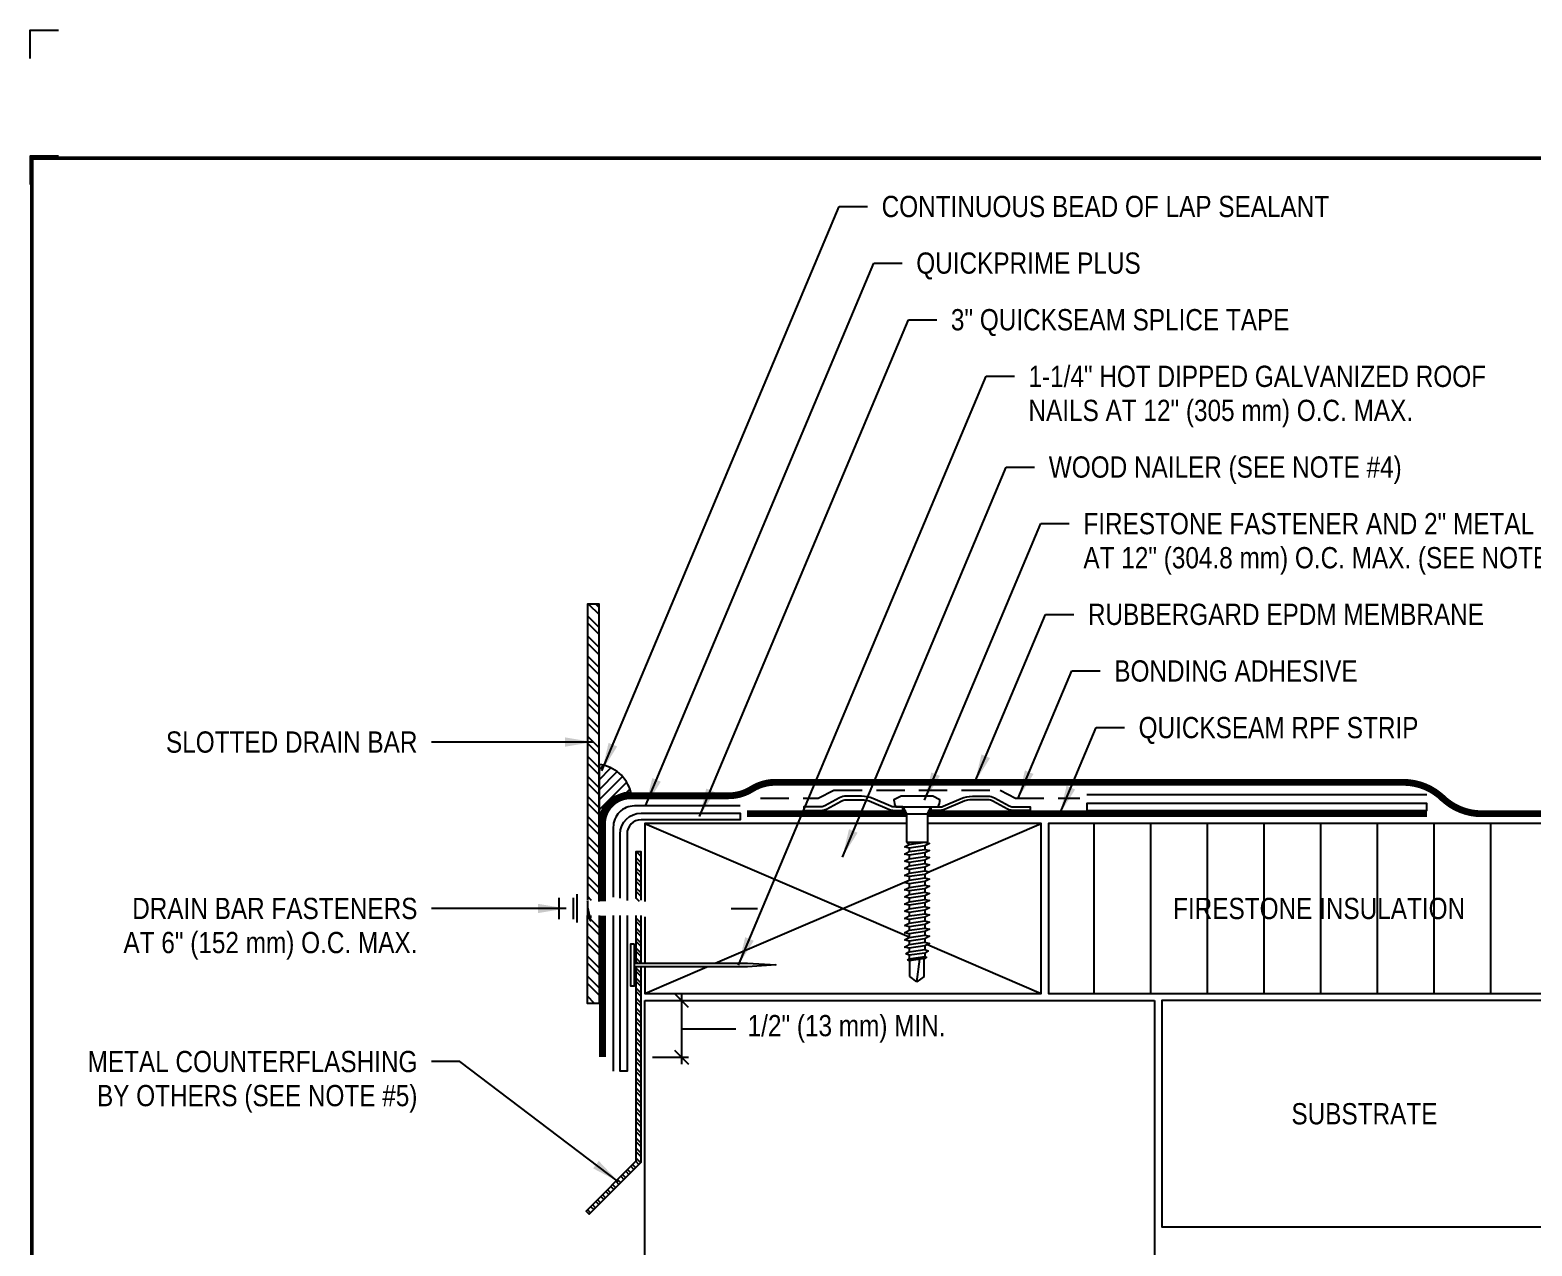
# Model space of a CAD drawing. Header units: inches. Extents: x 121.4 to 141.5, y -31.6 to -14.8.
# Drawn here: x 121.45 to 134.7, y -25.57 to -14.83 of the extents above; entities that cross this region are included whole.
import ezdxf
from ezdxf.enums import TextEntityAlignment as Align

# ---------------------------------------------------------------- set-up
doc = ezdxf.new("R2010")
doc.units = ezdxf.units.IN
doc.header["$MEASUREMENT"] = 0
doc.linetypes.add('HIDDEN', pattern=[0.375, 0.25, -0.125])
doc.layers.get('0').update_dxf_attribs({"linetype": 'CONTINUOUS'})
doc.layers.get('DEFPOINTS').update_dxf_attribs({"linetype": 'CONTINUOUS'})
for name, color, linetype in [('FSBP-ACCESSORY-FIRESTONE', 7, 'CONTINUOUS'), ('FSBP-ACCESSORY-OTHER', 7, 'CONTINUOUS'), ('FSBP-ADHESIVE', 1, 'HIDDEN'), ('FSBP-ANNO-NOTE', 7, 'CONTINUOUS'), ('FSBP-INSULATION', 7, 'CONTINUOUS'), ('FSBP-MEMBRANE', 7, 'CONTINUOUS'), ('FSBP-SEALANTS', 1, 'CONTINUOUS'), ('FSBP-SUBSTRATE-GENERIC', 9, 'CONTINUOUS'), ('FSBP-TTLB-BORDER', 7, 'CONTINUOUS'), ('FSBP-TTLB-TEXT', 7, 'CONTINUOUS'), ('FSBP-WALL-CURB', 9, 'CONTINUOUS'), ('FSBP-WOOD', 7, 'CONTINUOUS')]:
    doc.layers.add(name, color=color, linetype=linetype)
doc.styles.add('FSBP_ARIAL', font='arial.ttf')
doc.styles.add('FSBP_ARIAL_BOLD', font='')
doc.styles.add('FSBP_ARIAL_NAR', font='ARIALN.TTF')
doc.styles.get('FSBP_ARIAL_BOLD').set_extended_font_data('Arial Black')
doc.linetypes.add('ZIGZAG', pattern='A,0.0001,-0.2,[131,ltypeshp.shx,S=0.2,R=0,X=-0.2,Y=0],-0.4,[131,ltypeshp.shx,S=0.2,R=180,X=0.2,Y=0],-0.2', length=0.8001)
doc.dimstyles.new('FSBP-DIM', dxfattribs={"dimtxt": 0.1875, "dimasz": 0.125, "dimexe": 0.0625, "dimexo": 0.125, "dimgap": 0.125, "dimtad": 0, "dimdec": 0, "dimzin": 1, "dimdsep": 46, "dimlunit": 4, "dimtxsty": 'FSBP_ARIAL_NAR', "dimblk": 'OBLIQUE', "dimcen": 0.09375, "dimdle": 0.0625, "dimclrd": 256, "dimclre": 256, "dimclrt": 256, "dimadec": 0, "dimazin": 0, "dimtfac": 1, "dimtdec": 0, "dimtmove": 1, "dimatfit": 3, "dimfxl": 1, "dimtolj": 1, "dimtzin": 0, "dimlwd": -1, "dimlwe": -1, "dimarcsym": 0})
doc.dimstyles.new('FSBP-LEADER', dxfattribs={"dimtxt": 0.1875, "dimasz": 0.25, "dimexe": 0.0625, "dimexo": 0.125, "dimgap": 0.125, "dimtad": 0, "dimtih": 1, "dimtoh": 1, "dimdec": 4, "dimzin": 0, "dimdsep": 46, "dimlunit": 4, "dimtxsty": 'FSBP_ARIAL_NAR', "dimcen": 0.09375, "dimclrd": 256, "dimclre": 256, "dimclrt": 256, "dimadec": 0, "dimazin": 0, "dimtfac": 1, "dimtdec": 4, "dimtofl": 0, "dimtmove": 0, "dimatfit": 3, "dimfxl": 1, "dimtolj": 1, "dimtzin": 0, "dimlwd": -1, "dimlwe": -1, "dimarcsym": 0})

# ---------------------------------------------------------------- blocks, each defined once
blk = doc.blocks.new('TTLB-EPDM_2')
at = {"layer": 'DEFPOINTS', "linetype": 'Continuous', "ltscale": 1.75}
blk.add_lwpolyline([(-0.015625, 13.88083333333333), (-0.015625, 14.13083333333333), (0.234375, 14.13083333333333)], dxfattribs=at)
at = {"layer": 'DEFPOINTS', "color": 1}
blk.add_lwpolyline([(0.234375, 13.015625), (-0.015625, 13.015625), (-0.015625, 12.765625)], dxfattribs=at)
at = {"layer": 'FSBP-TTLB-BORDER', "const_width": 0.03125}
blk.add_lwpolyline([(20, 0), (20, 13), (0, 13), (0, 0)], dxfattribs=at)
at = {"layer": 'FSBP-TTLB-TEXT'}
for tag, height, style, p in [('MAXIMUM_WARRANTY', 0.1875, 'FSBP_ARIAL_BOLD', (18.03987100774941, 0.2240244307510579)), ('ACCPT_SYSTEMS', 0.21875, 'FSBP_ARIAL', (12.49438170418193, -1.23218745252656))]:
    blk.add_attdef(tag, text='', height=height, dxfattribs=dict(at, style=style)).set_placement(p, align=Align.MIDDLE_LEFT)
for tag, height, style, p in [('DETAIL_DESCP_LINE_1', 0.21875, 'FSBP_ARIAL_BOLD', (10.33118450231211, -0.2831249841755152)), ('DETAIL_DESCP_LINE_2', 0.21875, 'FSBP_ARIAL_BOLD', (10.33118450231211, -0.6812499208775904)), ('ISSUE_REV_DATE', 0.21875, 'FSBP_ARIAL', (16.84069633627263, -0.7282559425942452)), ('DETAIL_NUMBER', 0.4375, 'FSBP_ARIAL', (18.91941590748775, -0.8931630692489421))]:
    blk.add_attdef(tag, text='', height=height, dxfattribs=dict(at, style=style)).set_placement(p, align=Align.MIDDLE_CENTER)
blk = doc.blocks.new('FSBP_AG_FASTENER')
at = {"layer": 'FSBP-ACCESSORY-FIRESTONE'}
for points in [[(-0.25, -0.09375), (-0.25, 0.09375)], [(-0.125, 0.09375), (-0.125, -0.09375)], [(-0.09375, 0.125), (-0.09375, -0.125)], [(0.004680429791221741, 0.06249999999999289), (0, 0.07107394473515427)], [(0, 0.06249999999999289), (-2.842170943040401e-14, -0.0625), (0.02558858882824211, -0.109375), (0.03125, -0.0625)], [(2.842170943040401e-14, 0.01100984546043549), (0.02558858882824211, -0.109375)], [(1.267965214895611, 2.131628207280301e-14), (1.5, 0)]]:
    blk.add_lwpolyline(points, dxfattribs=at)
blk = doc.blocks.new('_OBLIQUE')
at = {"color": 0, "linetype": 'ByBlock'}
blk.add_line((-0.5, -0.5), (0.5, 0.5), dxfattribs=at)
blk = doc.blocks.new('*D9')
at = {"layer": 'DEFPOINTS', "color": 0, "transparency": 16777216}
for p in [(126.8727047217839, -23.40394309834906), (126.8152375598511, -23.90394309834906), (127.1969265835905, -23.90394309834906)]:
    blk.add_point(p, dxfattribs=at)
at = {"layer": 'FSBP-ANNO-NOTE', "transparency": 16777216}
for p, q in [((126.9977047217839, -23.40394309834906), (127.2594265835905, -23.40394309834906)), ((127.1969265835905, -23.34144309834906), (127.1969265835905, -23.96644309834906)), ((127.1969265835905, -23.65394309834906), (127.4263057508744, -23.65394309834908)), ((127.4263057508744, -23.65394309834908), (127.6763057508744, -23.65394309834908)), ((126.9402375598511, -23.90394309834906), (127.2594265835905, -23.90394309834906))]:
    blk.add_line(p, q, dxfattribs=at)
at = {"layer": 'FSBP-ANNO-NOTE', "transparency": 16777216, "xscale": 0.125, "yscale": 0.125, "zscale": 0.125}
for p, rotation in [((127.1969265835905, -23.40394309834906), 90), ((127.1969265835905, -23.90394309834906), 270)]:
    blk.add_blockref('_OBLIQUE', p, dxfattribs=dict(at, rotation=rotation))
at = {"layer": 'FSBP-ANNO-NOTE', "transparency": 16777216, "insert": (128.6542005325934, -23.65394309834906), "char_height": 0.1875, "attachment_point": 5, "style": 'FSBP_ARIAL_NAR'}
blk.add_mtext('\\A1;1/2" (13 mm) MIN.', dxfattribs=at)
blk = doc.blocks.new('FSBP_HOT-DIPPED-NAIL')
at = {"layer": 'FSBP-ACCESSORY-OTHER'}
blk.add_lwpolyline([(0, 0.1875), (0, -0.1875), (-0.03125, -0.1875), (-0.03125000000005684, 0.1875)], close=True, dxfattribs=at)
blk.add_lwpolyline([(0, 0.015625), (1, 0.015625), (1.25, 0), (1, -0.015625), (0, -0.015625)], dxfattribs=at)
blk = doc.blocks.new('FSBP_AP_FASTENER_02')
at = {"layer": 'FSBP-ACCESSORY-FIRESTONE'}
for p, q in [((-0.125, 0), (-0.09375, -0.0625)), ((0.09375, -0.0625), (0.125, 0)), ((-0.09375, -0.0625), (-0.09375, -0.3125)), ((-0.09375, -0.0625), (0.09375, -0.0625)), ((0.09375, -0.0625), (0.09375, -0.3125)), ((-0.09375, -0.3125), (-0.0703125, -0.3325892857142776)), ((-0.0703125, -0.3641565527315151), (-0.0703125, -0.3957238197487527)), ((0.0703125, -0.3440672670172376), (0.0703125, -0.3756345340344751)), ((-0.0703125, -0.4272910867660471), (-0.0703125, -0.4588583537832847)), ((-0.0703125, -0.4904256208005222), (-0.0703125, -0.5219928878178166)), ((0.0703125, -0.4072018010517695), (0.0703125, -0.4387690680690071)), ((0.0703125, -0.4703363350862446), (0.0703125, -0.501903602103539)), ((-0.0703125, -0.5535601548350542), (-0.0703125, -0.5851274218523486)), ((-0.0703125, -0.6166946888695861), (-0.0703125, -0.6482619558868237)), ((0.0703125, -0.5334708691207766), (0.0703125, -0.5650381361380141)), ((0.0703125, -0.5966054031553085), (0.0703125, -0.6281726701725461)), ((0.0703125, -0.6597399371897836), (0.0703125, -0.691307204207078)), ((-0.0703125, -0.6798292229041181), (-0.0703125, -0.7113964899213556)), ((-0.0703125, -0.7429637569385932), (-0.0703125, -0.7745310239558876)), ((0.0703125, -0.7228744712243156), (0.0703125, -0.7544417382415531)), ((0.0703125, -0.7860090052588475), (0.0703125, -0.8175762722760851)), ((-0.0703125, -0.8060982909731251), (-0.0703125, -0.8376655579903627)), ((-0.0703125, -0.8692328250076571), (-0.0703125, -0.9008000920248946)), ((0.0703125, -0.8491435392933226), (0.0703125, -0.880710806310617)), ((0.0703125, -0.9122780733278546), (0.0703125, -0.943845340345149)), ((-0.0703125, -0.9323673590421322), (-0.0703125, -0.9639346260594266)), ((-0.0703125, -0.9955018930766641), (-0.0703125, -1.027069160093902)), ((-0.0703125, -1.058636427111196), (-0.0703125, -1.090203694128434)), ((0.0703125, -0.9754126073623866), (0.0703125, -1.006979874379624)), ((0.0703125, -1.038547141396919), (0.0703125, -1.070114408414156)), ((-0.0703125, -1.121770961145671), (-0.0703125, -1.153338228162966)), ((-0.0703125, -1.184905495180203), (-0.0703125, -1.216472762197441)), ((0.0703125, -1.101681675431394), (0.0703125, -1.133248942448688)), ((0.0703125, -1.164816209465926), (0.0703125, -1.196383476483163)), ((-0.0703125, -1.248040029214735), (-0.0703125, -1.279607296231973)), ((-0.0703125, -1.31117456324921), (-0.0703125, -1.342741830266505)), ((0.0703125, -1.227950743500458), (0.0703125, -1.259518010517695)), ((0.0703125, -1.291085277534933), (0.0703125, -1.322652544552227)), ((-0.0625, -1.498492581068092), (-0.0625, -1.35740939234654)), ((0, -1.545367581068092), (0.02460623630037162, -1.344965644303613)), ((0.0625, -1.498492581068092), (0.0625, -1.339552249489429)), ((0, -1.545367581068092), (-0.06250000000002842, -1.498492581068092)), ((0.0625, -1.498492581068092), (0, -1.545367581068092))]:
    blk.add_line(p, q, dxfattribs=at)
blk.add_lwpolyline([(0.1875, 0, 0.1250000000000271), (0.203125, 0.0625), (0.140625, 0.09375), (-0.140625, 0.09375), (-0.203125, 0.0625, 0.1250000000000271), (-0.1875, 0)], format="xyb", close=True, dxfattribs=at)
for points in [[(-0.109375, -0.3539532763657576), (-0.0703125, -0.3325892857142776), (0.0703125, -0.3125), (0.109375, -0.3227032763657576), (0.0703125, -0.3440672670172376), (-0.0703125, -0.3641565527315151)], [(-0.109375, -0.4170878104002895), (-0.0703125, -0.3957238197487527), (0.0703125, -0.3756345340344751), (0.109375, -0.3858378104002895), (0.0703125, -0.4072018010517695), (-0.0703125, -0.4272910867660471)], [(-0.109375, -0.4802223444347646), (-0.0703125, -0.4588583537832847), (0.0703125, -0.4387690680690071), (0.109375, -0.4489723444347646), (0.0703125, -0.4703363350862446), (-0.0703125, -0.4904256208005222)], [(-0.109375, -0.5433568784692966), (-0.0703125, -0.5219928878178166), (0.0703125, -0.501903602103539), (0.109375, -0.5121068784692966), (0.0703125, -0.5334708691207766), (-0.0703125, -0.5535601548350542)], [(-0.109375, -0.6064914125038285), (-0.0703125, -0.5851274218523486), (0.0703125, -0.5650381361380141), (0.109375, -0.5752414125038285), (0.0703125, -0.5966054031553085), (-0.0703125, -0.6166946888695861)], [(-0.109375, -0.6696259465383037), (-0.0703125, -0.6482619558868237), (0.0703125, -0.6281726701725461), (0.109375, -0.6383759465383037), (0.0703125, -0.6597399371897836), (-0.0703125, -0.6798292229041181)], [(-0.109375, -0.7327604805728356), (-0.0703125, -0.7113964899213556), (0.0703125, -0.691307204207078), (0.109375, -0.7015104805728356), (0.0703125, -0.7228744712243156), (-0.0703125, -0.7429637569385932)], [(-0.109375, -0.7958950146073676), (-0.0703125, -0.7745310239558876), (0.0703125, -0.7544417382415531), (0.109375, -0.7646450146073676), (0.0703125, -0.7860090052588475), (-0.0703125, -0.8060982909731251)], [(-0.109375, -0.8590295486418427), (-0.0703125, -0.8376655579903627), (0.0703125, -0.8175762722760851), (0.109375, -0.8277795486418427), (0.0703125, -0.8491435392933226), (-0.0703125, -0.8692328250076571)], [(-0.109375, -0.9221640826763746), (-0.0703125, -0.9008000920248946), (0.0703125, -0.880710806310617), (0.109375, -0.8909140826763746), (0.0703125, -0.9122780733278546), (-0.0703125, -0.9323673590421322)], [(-0.109375, -0.9852986167109066), (-0.0703125, -0.9639346260594266), (0.0703125, -0.943845340345149), (0.109375, -0.9540486167109066), (0.0703125, -0.9754126073623866), (-0.0703125, -0.9955018930766641)], [(-0.109375, -1.048433150745382), (-0.0703125, -1.027069160093902), (0.0703125, -1.006979874379624), (0.109375, -1.017183150745382), (0.0703125, -1.038547141396919), (-0.0703125, -1.058636427111196)], [(-0.109375, -1.111567684779914), (-0.0703125, -1.090203694128434), (0.0703125, -1.070114408414156), (0.109375, -1.080317684779914), (0.0703125, -1.101681675431394), (-0.0703125, -1.121770961145671)], [(-0.109375, -1.174702218814446), (-0.0703125, -1.153338228162966), (0.0703125, -1.133248942448688), (0.109375, -1.143452218814446), (0.0703125, -1.164816209465926), (-0.0703125, -1.184905495180203)], [(-0.109375, -1.237836752848978), (-0.0703125, -1.216472762197441), (0.0703125, -1.196383476483163), (0.109375, -1.206586752848978), (0.0703125, -1.227950743500458), (-0.0703125, -1.248040029214735)], [(-0.099609375, -1.29957619759773), (-0.0703125, -1.279607296231973), (0.0703125, -1.259518010517695), (0.099609375, -1.271116376169175), (0.0703125, -1.291085277534933), (-0.0703125, -1.31117456324921)], [(-0.0849609375, -1.352726280949355), (-0.0703125, -1.342741830266505), (0.0703125, -1.322652544552227), (0.0849609375, -1.328451727377967), (0.0703125, -1.338436178060817), (-0.0703125, -1.358525463775095)]]:
    blk.add_lwpolyline(points, close=True, dxfattribs=at)
blk.add_lwpolyline([(-0.09375, -0.3125), (0.09375, -0.3125)], dxfattribs=at)
blk = doc.blocks.new('FSBP_AP_FASTENER_W_2inPLATE_2')
blk.add_line((-0.125, 0.03125), (0.125, 0.03125))
at = {"layer": 'FSBP-ACCESSORY-FIRESTONE'}
for p, q in [((-0.125, 0), (-0.109375, 0)), ((0.125, 0), (0.109375, 0))]:
    blk.add_line(p, q, dxfattribs=at)
for points in [[(-1, 0), (-0.8440621258972669, 0, 0.125489241710454), (-0.7991697386460146, 0.01144729003925704), (-0.6692681354566616, 0.08230270996074296, -0.1254892417105026), (-0.6243757482053525, 0.09375), (-0.4888144254886129, 0.09375, -0.1015700823222099), (-0.4026445789244235, 0.07606297531646078), (-0.24285132786963, 0.007580153435810644, 0.1015700823222143), (-0.2059213936278184, 0), (-0.125, 0), (-0.125, 0.03125), (-0.2059213936278184, 0.03125, -0.1015700823222341), (-0.230541349789064, 0.03630343562389271), (-0.3903346008438575, 0.1047862575045144, 0.1015700823222067), (-0.4888144254886129, 0.125), (-0.6243757482053525, 0.125, 0.1254892417105185), (-0.6842322645404693, 0.109736946614305), (-0.8141338677297654, 0.0388815266928475, -0.1254892417104541), (-0.8440621258972669, 0.03125), (-1, 0.03125)], [(1, 0), (0.8440621258972669, 0, -0.125489241710454), (0.7991697386460146, 0.01144729003925704), (0.6692681354566616, 0.08230270996074296, 0.1254892417105026), (0.6243757482053525, 0.09375), (0.4888144254886129, 0.09375, 0.1015700823222099), (0.4026445789244235, 0.07606297531646078), (0.24285132786963, 0.007580153435810644, -0.1015700823222143), (0.2059213936278184, 0), (0.125, 0), (0.125, 0.03125), (0.2059213936278184, 0.03125, 0.1015700823222341), (0.230541349789064, 0.03630343562389271), (0.3903346008438575, 0.1047862575045144, -0.1015700823222067), (0.4888144254886129, 0.125), (0.6243757482053525, 0.125, -0.1254892417105185), (0.6842322645404693, 0.109736946614305), (0.8141338677297654, 0.0388815266928475, 0.1254892417104541), (0.8440621258972669, 0.03125), (1, 0.03125)]]:
    blk.add_lwpolyline(points, format="xyb", close=True, dxfattribs=at)
blk.add_blockref('FSBP_AP_FASTENER_02', (0, 0.03125), dxfattribs=at)

msp = doc.modelspace()

# ---------------------------------------------------------------- hatches: boundary and pattern name
at = {"layer": 'FSBP-ACCESSORY-OTHER'}
h = msp.add_hatch(dxfattribs=at)
h.set_pattern_fill('STEEL', color=256, angle=90, style=0)
h.set_pattern_definition([(135, (21.69326950682569, -17.51166666666599), (-0.08838834764831845, -0.08838834764831843), []), (135, (21.63076950682569, -17.51166666666599), (-0.08838834764831845, -0.08838834764831843), [])])
h.paths.add_polyline_path([(126.4698241446352, -19.90442341119692), (126.3668275996995, -19.90442341119692), (126.3668275996995, -22.51594746858409), (126.3668275996995, -22.52036915361391), (126.3715080294907, -22.52894309834905), (126.4027580294908, -22.52894309834905), (126.4084194406625, -22.48206809834905), (126.4340080294907, -22.52894309834903), (126.4652580294908, -22.52894309834903), (126.4698241446352, -22.49113686225297)])
h.paths.add_polyline_path([(126.4698241446352, -22.65394309834904), (126.4605775996995, -22.65394309834903), (126.4549161885278, -22.70081809834906), (126.4293275996995, -22.65394309834905), (126.3980775996995, -22.65394309834903), (126.3924161885278, -22.70081809834906), (126.3668275996996, -22.65394309834915), (126.3668275996995, -23.43031175884531), (126.4698241446352, -23.43031175884531)])
h = msp.add_hatch(dxfattribs=at)
h.set_pattern_fill('STEEL', color=256, scale=0.5, angle=90, style=0)
h.set_pattern_definition([(135, (0, 0), (-0.04419417382415922, -0.04419417382415922), []), (135, (-0.03125, 1.913447427847464e-18), (-0.04419417382415922, -0.04419417382415922), [])])
h.paths.add_polyline_path([(126.8415305211407, -22.09144309834906), (126.7946555211407, -22.09144309834906), (126.7946555211407, -22.50265115105089), (126.8090080294908, -22.52894309834905), (126.8402580294908, -22.52894309834905), (126.8415305211407, -22.51840720115267)])
h.paths.add_polyline_path([(126.8415305211407, -22.65394309834903), (126.8355775996995, -22.65394309834903), (126.8299161885278, -22.70081809834901), (126.8043275996995, -22.65394309834903), (126.7946555211407, -22.65394309834904), (126.7946555211407, -23.07486952666977), (126.8415305211407, -23.07486952666977)])
h.paths.add_polyline_path([(126.8415305211407, -23.10611952666977), (126.7946555211407, -23.10611952666977), (126.7946555211407, -24.82233363180529), (126.3540568271425, -25.26293232580332), (126.3823410983899, -25.29121659705079), (126.8415305211407, -24.83202717430021)])
at = {"layer": 'FSBP-INSULATION'}
h = msp.add_hatch(dxfattribs=at)
h.set_pattern_fill('LINE', color=256, scale=4, angle=90, style=0)
h.set_pattern_definition([(90, (-87.16146885393505, -65.4583962170174), (-0.5, 3.061515884555943e-17), [])])
h.paths.add_polyline_path([(135.0139804954297, -23.34144309834903), (135.0139804954297, -22.59144309834906), (134.8422631567138, -22.52894309834906), (135.0139804954297, -22.46644309834907), (135.0139804954297, -21.84144309834906), (130.4352047217839, -21.84144309834906), (130.4352047217839, -23.34144309834906)])
h.paths.add_polyline_path([(131.4872904378862, -22.73689628729858), (134.1619792168767, -22.73689628729858), (134.1619792168767, -22.44586201035452), (131.4872904378862, -22.44586201035452)], flags=24)
at = {"layer": 'FSBP-SEALANTS'}
h = msp.add_hatch(dxfattribs=at)
h.set_pattern_fill('ANSI31', color=256, scale=0.5, style=0)
h.set_pattern_definition([(45, (-1.274701393782635, -53.03242189524308), (-0.04419417382415922, 0.04419417382415922), [])])
h.paths.add_polyline_path([(126.4698241446352, -21.32056061986919), (126.4698241446351, -21.84635479933927, -0.4142135623731481), (126.7498241446352, -21.56635479933931, 0.3182137565610088)])

# ---------------------------------------------------------------- linework, layer by layer
at = {"layer": 'FSBP-ACCESSORY-OTHER'}
for points in [[(126.4698241446352, -22.52894309834905), (126.4698241446352, -19.90442341119692), (126.3668275996995, -19.90442341119692), (126.3668275996995, -22.51594746858409)], [(126.8415305211407, -22.51840720115243), (126.8415305211407, -22.09144309834906), (126.7946555211407, -22.09144309834906), (126.7946555211407, -22.50265115105088)], [(126.4698241446352, -22.65394309834905), (126.4698241446352, -23.43031175884531), (126.3668275996995, -23.43031175884531), (126.3668275996995, -22.65394309834905)], [(126.7946555211407, -22.65394309834903), (126.7946555211407, -23.07486952666977)], [(126.8415305211407, -23.07486952666978), (126.8415305211407, -22.65394309834902)], [(126.7946555211407, -23.10611952666977), (126.7946555211407, -24.82233363180529), (126.3540568271425, -25.26293232580331), (126.3823410983899, -25.29121659705078), (126.8415305211407, -24.83202717430021), (126.8415305211407, -23.10611952666978)]]:
    msp.add_lwpolyline(points, dxfattribs=at)
at = {"layer": 'FSBP-ADHESIVE', "linetype": 'ZIGZAG', "ltscale": 0.17}
for p, q in [((130.7753465918904, -21.58636208936053), (133.7753465918904, -21.58636208936053)), ((127.7160741446352, -21.68644309834903), (126.7810741446335, -21.68644309834974)), ((126.5946249333442, -21.87394309834988), (126.5946249333447, -22.49278627950184)), ((126.5935741446344, -22.65394309834903), (126.5935741446352, -24.02894309834906))]:
    msp.add_line(p, q, dxfattribs=at)
at = {"layer": 'FSBP-ADHESIVE', "linetype": 'HIDDEN'}
msp.add_lwpolyline([(127.8943930600901, -21.61826763364321), (128.4043899177523, -21.61826763364321), (128.5418899177524, -21.54770276943418), (130.0088032660283, -21.54770276943417), (130.1463032660284, -21.61826763364321), (130.7128465918904, -21.61826763364317)], dxfattribs=at)
at = {"layer": 'FSBP-ADHESIVE', "linetype": 'ZIGZAG', "ltscale": 0.17}
msp.add_arc((126.7803361314075, -21.87216137680997), 0.1857197448247137, 89.7723174000532, 180.5496814062723, dxfattribs=at)
at = {"layer": 'FSBP-INSULATION'}
msp.add_lwpolyline([(135.0139804954298, -21.84144309834906), (130.4352047217839, -21.84144309834906), (130.4352047217839, -23.34144309834906), (135.0139804954297, -23.34144309834903)], dxfattribs=at)
at = {"layer": 'FSBP-MEMBRANE', "const_width": 0.06}
msp.add_lwpolyline([(135.0139804954297, -21.75511208936054), (134.2599533730769, -21.75511208936054, -0.1989123673796558), (133.9063999824837, -21.60866547995383), (133.9217932012971, -21.62405869876724, 0.1989123673796558), (133.5682398107038, -21.47761208936053), (128.9201790211835, -21.47761208936053), (128.023034410586, -21.47761208936053, 0.1417221344435291), (127.8177775823139, -21.53698344434992, -0.1417221344435803), (127.6125207540419, -21.59635479933931), (126.7498241446352, -21.59635479933931, 0.414213562373095), (126.4998241446352, -21.84635479933931), (126.4998241446352, -22.52894309834904)], format="xyb", dxfattribs=at)
for points in [[(127.7753465918904, -21.75511208936054), (129.1815965918904, -21.75511208936054)], [(129.3690965918904, -21.75511208936054), (133.7753465918904, -21.75511208936054)], [(126.4998241446352, -22.65394309834902), (126.4998241446352, -23.90394309834906)]]:
    msp.add_lwpolyline(points, dxfattribs=at)
at = {"layer": 'FSBP-MEMBRANE'}
msp.add_lwpolyline([(130.7753465918904, -21.72511208936054), (133.7753465918904, -21.72511208936054), (133.7753465918904, -21.66511208936053), (130.7753465918904, -21.66511208936053)], close=True, dxfattribs=at)
msp.add_lwpolyline([(126.6560741446352, -22.50148653448536), (126.6560741446352, -21.93394309834903, -0.4142135623730572), (126.8410741446352, -21.74894309834903), (127.7160741446352, -21.74894309834903), (127.7160741446352, -21.80894309834903), (126.8410741446352, -21.80894309834903, 0.414213562373095), (126.7160741446352, -21.93394309834903), (126.7160741446352, -22.52218587895005)], format="xyb", dxfattribs=at)
msp.add_lwpolyline([(126.7160741446352, -22.65394309834904), (126.7160741446352, -24.02894309834906), (126.6560741446352, -24.02894309834906), (126.6560741446352, -22.65394309834902)], dxfattribs=at)
at = {"layer": 'FSBP-SEALANTS'}
msp.add_lwpolyline([(126.4698241446351, -21.957833986866), (126.4698241446352, -21.957833986866), (126.4698241446352, -21.84635479933931, -0.4142135623731322), (126.7498241446352, -21.56635479933931, 0.3182137565610088), (126.4698241446352, -21.32056061986919)], format="xyb", close=True, dxfattribs=at)
at = {"layer": 'FSBP-SUBSTRATE-GENERIC'}
msp.add_lwpolyline([(135.0139804954297, -23.403943098349), (131.4352047217839, -23.40394309834906), (131.4352047217839, -25.40394309834903), (135.0139804954298, -25.40394309834903)], dxfattribs=at)
at = {"layer": 'FSBP-WALL-CURB', "linetype": 'Continuous'}
for p, q in [((126.8727047217839, -23.40394309834906), (131.3727047217839, -23.40394309834906)), ((126.8727047217839, -28.03139240086691), (126.8727047217839, -23.40394309834906)), ((131.3727047217838, -23.40394309834906), (131.3727047217839, -28.03139240086693))]:
    msp.add_line(p, q, dxfattribs=at)
at = {"layer": 'FSBP-WOOD'}
for p, q in [((126.8727047217839, -21.84144309834906), (128.6227047217839, -22.59144309834903)), ((129.378576022296, -22.26749825527245), (130.3727047217839, -21.84144309834906)), ((127.4947097223689, -23.07486952666977), (129.2050340918904, -22.34187336830344)), ((128.6227047217839, -22.59144309834906), (129.2050340918904, -22.84101282839468)), ((129.3667071354059, -22.91030127561563), (130.3727047217839, -23.34144309834906)), ((126.8727047217839, -23.34144309834906), (127.4217930557023, -23.10611952666977))]:
    msp.add_line(p, q, dxfattribs=at)
for points in [[(126.8727047217839, -23.10611952666977), (126.8727047217839, -23.34144309834906), (130.3727047217839, -23.34144309834906), (130.3727047217839, -21.84144309834906), (129.3690965918904, -21.84144309834906)], [(129.1815965918904, -21.84144309834906), (128.7789547217838, -21.84144309834906), (126.8727047217839, -21.84144309834906), (126.8727047217839, -22.52894309834905)], [(126.8727047217839, -22.66470922928171), (126.8727047217839, -23.07486952666977)]]:
    msp.add_lwpolyline(points, dxfattribs=at)

# ---------------------------------------------------------------- block references
msp.add_blockref('TTLB-EPDM_2', (121.4627011304541, -28.96570450356745))
at = {"layer": 'FSBP-ACCESSORY-FIRESTONE'}
for name, p in [('FSBP_AP_FASTENER_W_2inPLATE_2', (129.2753465918904, -21.72511208936054)), ('FSBP_AG_FASTENER', (126.3668275996995, -22.59144309834903))]:
    msp.add_blockref(name, p, dxfattribs=at)
at = {"layer": 'FSBP-ACCESSORY-OTHER'}
msp.add_blockref('FSBP_HOT-DIPPED-NAIL', (126.7802719832372, -23.09049452666977), dxfattribs=at)

# ---------------------------------------------------------------- texts
at = {"layer": 'FSBP-ANNO-NOTE', "style": 'FSBP_ARIAL_NAR'}
for s, p in [('CONTINUOUS BEAD OF LAP SEALANT', (128.9635099711082, -16.39272826488047)), ('QUICKPRIME PLUS', (129.2690656737943, -16.89272826488047)), ('3" QUICKSEAM SPLICE TAPE', (129.5746213764805, -17.39272826488047)), ('1-1/4" HOT DIPPED GALVANIZED ROOF', (130.259580002476, -17.89272826488047)), ('NAILS AT 12" (305 mm) O.C. MAX.', (130.259580002476, -18.19350951488047)), ('WOOD NAILER (SEE NOTE #4)', (130.4387555579102, -18.69350951488047)), ('FIRESTONE FASTENER AND 2" METAL PLATE', (130.7443112605962, -19.19350951488047)), ('AT 12" (304.8 mm) O.C. MAX. (SEE NOTE #6)', (130.7443112605962, -19.49429076488047)), ('RUBBERGARD EPDM MEMBRANE', (130.7839459895664, -19.99429076488047)), ('BONDING ADHESIVE', (131.0166951532019, -20.49429076488047)), ('QUICKSEAM RPF STRIP', (131.2312448420961, -20.99429076488047))]:
    msp.add_text(s, height=0.1875, dxfattribs=at).set_placement(p, align=Align.MIDDLE_LEFT)
for s, p in [('SLOTTED DRAIN BAR', (124.8661936990212, -21.12195669219631)), ('DRAIN BAR FASTENERS', (124.8661936990212, -22.59144309834903)), ('AT 6" (152 mm) O.C. MAX.', (124.8661936990212, -22.89222434834903)), ('METAL COUNTERFLASHING', (124.8661936990212, -23.94300559834903)), ('BY OTHERS (SEE NOTE #5)', (124.8661936990212, -24.24378684834903))]:
    msp.add_text(s, height=0.1875, dxfattribs=at).set_placement(p, align=Align.MIDDLE_RIGHT)
for s, p in [('FIRESTONE INSULATION', (132.8246348273814, -22.59144309834906)), ('SUBSTRATE', (133.2245926086068, -24.40394309834902))]:
    msp.add_text(s, height=0.1875, dxfattribs=at).set_placement(p, align=Align.MIDDLE_CENTER)

# ---------------------------------------------------------------- dimensions: what is measured, and where the dimension line sits
at = {"layer": 'FSBP-ANNO-NOTE'}
dim = msp.add_linear_dim(base=(127.1969265835905, -23.90394309834906), p1=(126.8727047217839, -23.40394309834906), p2=(126.8152375598511, -23.90394309834906), angle=270, text='1/2" (13 mm) MIN.', dimstyle='FSBP-DIM', override={"dimtih": 1, "dimtoh": 1}, dxfattribs=at)
dim.commit()
dim.dimension.update_dxf_attribs({"geometry": '*D9', "text_midpoint": (127.8013057508744, -23.65394309834906), "dimtype": 160})

# ---------------------------------------------------------------- leaders
for points in [[(126.49462351017, -21.37612004573936), (128.5885099711082, -16.39272826488047), (128.8385099711082, -16.39272826488047)], [(126.8798763367341, -21.68644309834958), (128.8940656737943, -16.89272826488047), (129.1440656737943, -16.89272826488047)], [(127.3566525194376, -21.77894309834903), (129.1996213764805, -17.39272826488047), (129.4496213764805, -17.39272826488047)], [(127.7003048145727, -23.09124271234195), (129.884580002476, -17.89272826488047), (130.134580002476, -17.89272826488047)], [(128.6167179779935, -22.13741887523778), (130.0637555579102, -18.69350951488047), (130.3137555579102, -18.69350951488047)], [(129.343087447468, -21.63589376592221), (130.3693112605962, -19.19350951488047), (130.6193112605962, -19.19350951488047)], [(129.785694482334, -21.47761208936053), (130.4089459895664, -19.99429076488047), (130.6589459895664, -19.99429076488047)], [(130.1694304685448, -21.61826763364321), (130.6416951532019, -20.49429076488047), (130.8916951532019, -20.49429076488047)], [(130.5365682963666, -21.75511208936054), (130.8562448420961, -20.99429076488047), (131.1062448420961, -20.99429076488047)], [(126.4183258721673, -21.12195669219631), (124.9911936990212, -21.12195669219631)], [(126.178973583814, -22.59144309834903), (124.9911936990212, -22.59144309834903)], [(126.6410514353865, -25.00488759831053), (125.2411936990212, -23.94300559834903), (124.9911936990212, -23.94300559834903)]]:
    msp.add_leader(points, dimstyle='FSBP-LEADER', dxfattribs=at)

doc.saveas('drawing.dxf')
